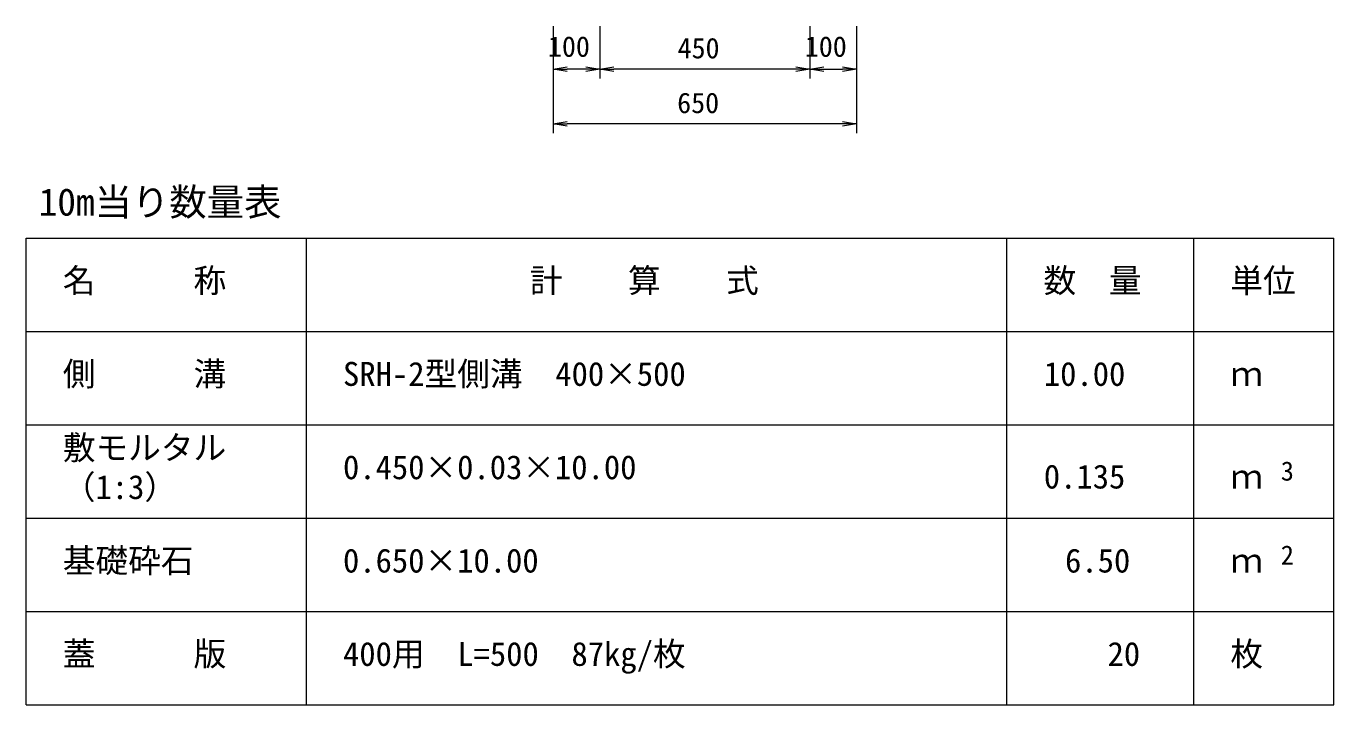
# Model space of a CAD drawing. Units: millimetres, scale not verified. Extents: x 0 to 84100, y 0 to 59400.
# Drawn here: x 31271 to 45271, y 21774 to 29045 of the extents above; entities that cross this region are included whole.
import ezdxf
from ezdxf.enums import TextEntityAlignment as Align

# ---------------------------------------------------------------- set-up
doc = ezdxf.new("R2010")
doc.units = ezdxf.units.MM
doc.header["$LTSCALE"] = 100
doc.layers.add('D-MTR-FRAM（材料表図枠）', color=2, linetype='Continuous', lineweight=18)
doc.layers.add('D-STR-DIM（寸法）', color=7, linetype='Continuous', lineweight=18)
doc.layers.add('D-MTR-TXT(文字列）', color=7, linetype='Continuous')
doc.layers.add('D-MTR（材料表タイトル）', color=7, linetype='Continuous')
doc.styles.add('ＭＳ ゴシック', font='')
doc.styles.get('ＭＳ ゴシック').set_extended_font_data('MS Gothic')

msp = doc.modelspace()

# ---------------------------------------------------------------- linework, layer by layer
at = {"layer": 'D-MTR-FRAM（材料表図枠）'}
for p, q in [((31271.4, 26773.7), (45271.4, 26773.7)), ((31271.4, 21773.7), (31271.4, 26773.7)), ((34271.4, 21773.7), (34271.4, 26773.7)), ((41771.4, 21773.7), (41771.4, 26773.7)), ((43771.4, 23573.7), (43771.4, 26773.7)), ((43771.4, 21773.7), (43771.4, 26773.7)), ((45271.4, 21773.7), (45271.4, 26773.7)), ((31271.4, 25773.7), (45271.4, 25773.7)), ((31271.4, 24773.7), (45271.4, 24773.7)), ((31271.4, 23773.7), (45271.4, 23773.7)), ((31271.4, 22773.7), (45271.4, 22773.7)), ((31271.4, 21773.7), (45271.4, 21773.7))]:
    msp.add_line(p, q, dxfattribs=at)
at = {"layer": 'D-STR-DIM（寸法）'}
for p, q in [((36911.8, 29044.7), (36911.8, 27896.9)), ((36911.8, 29044.7), (36911.8, 28483.5)), ((37411.8, 29044.7), (37411.8, 28483.5)), ((37411.8, 29044.7), (37411.8, 28483.5)), ((39661.8, 29044.7), (39661.8, 28483.5)), ((39661.8, 29044.7), (39661.8, 28483.5)), ((40161.8, 29044.7), (40161.8, 27896.9)), ((40161.8, 29044.7), (40161.8, 28483.5)), ((36911.8, 28583.5), (37061.8, 28608.5)), ((37061.8, 28558.5), (36911.8, 28583.5)), ((36911.8, 28583.5), (37061.8, 28583.5)), ((37261.8, 28583.5), (37061.8, 28583.5)), ((37261.8, 28608.5), (37411.8, 28583.5)), ((37411.8, 28583.5), (37261.8, 28558.5)), ((37411.8, 28583.5), (37261.8, 28583.5)), ((37411.8, 28583.5), (37561.8, 28608.5)), ((37561.8, 28558.5), (37411.8, 28583.5)), ((37411.8, 28583.5), (37561.8, 28583.5)), ((39511.8, 28583.5), (37561.8, 28583.5)), ((39511.8, 28608.5), (39661.8, 28583.5)), ((39661.8, 28583.5), (39511.8, 28558.5)), ((39661.8, 28583.5), (39511.8, 28583.5)), ((39661.8, 28583.5), (39811.8, 28608.5)), ((39811.8, 28558.5), (39661.8, 28583.5)), ((39661.8, 28583.5), (39811.8, 28583.5)), ((39811.8, 28583.5), (40011.8, 28583.5)), ((40011.8, 28608.5), (40161.8, 28583.5)), ((40161.8, 28583.5), (40011.8, 28558.5)), ((40161.8, 28583.5), (40011.8, 28583.5)), ((36911.8, 27996.9), (37061.8, 28021.9)), ((40011.8, 28021.9), (40161.8, 27996.9)), ((37061.8, 27971.9), (36911.8, 27996.9)), ((36911.8, 27996.9), (37061.8, 27996.9)), ((40011.8, 27996.9), (37061.8, 27996.9)), ((40161.8, 27996.9), (40011.8, 27971.9)), ((40161.8, 27996.9), (40011.8, 27996.9))]:
    msp.add_line(p, q, dxfattribs=at)

# ---------------------------------------------------------------- texts
at = {"layer": 'D-MTR-TXT(文字列）', "style": 'ＭＳ ゴシック'}
for s, height, p in [('名\u3000\u3000\u3000称', 256.6, (31663.6, 26114)), ('計\u3000\u3000算\u3000\u3000式', 256.6, (36664.4, 26114)), ('数\u3000量', 256.6, (42163.6, 26114)), ('単位', 256.6, (44163.6, 26114)), ('側\u3000\u3000\u3000溝', 256.6, (31663.6, 25114)), ('SRH-2型側溝\u3000400×500', 256.6, (34663.6, 25114)), ('10.00', 256.6, (42166.3, 25114)), ('ｍ', 256.6, (44163.6, 25114)), ('敷モルタル', 256.6, (31663.6, 24324.1)), ('0.450×0.03×10.00', 256.6, (34663.6, 24114)), ('3', 205.3, (44703.9, 24114.5)), ('（1:3）', 256.6, (31663.6, 23901.8)), ('0.135', 256.6, (42166.3, 24014)), ('ｍ', 256.6, (44163.6, 24014)), ('基礎砕石', 256.6, (31663.6, 23114)), ('0.650×10.00', 256.6, (34663.6, 23114)), ('6.50', 256.6, (42393.8, 23114)), ('ｍ', 256.6, (44163.6, 23114)), ('2', 205.3, (44703.9, 23214.5)), ('蓋\u3000\u3000\u3000版', 256.6, (31663.6, 22114)), ('400用\u3000L=500  87kg/枚', 256.6, (34663.6, 22114)), ('20', 256.6, (42848.6, 22114)), ('枚', 256.6, (44163.6, 22114))]:
    msp.add_text(s, height=height, dxfattribs=at).set_placement(p, align=Align.BOTTOM_LEFT)
at = {"layer": 'D-MTR（材料表タイトル）', "style": 'ＭＳ ゴシック'}
msp.add_text('10m当り数量表', height=293.3, dxfattribs=at).set_placement((31405.6, 26926.2), align=Align.BOTTOM_LEFT)
at = {"layer": 'D-STR-DIM（寸法）', "style": 'ＭＳ ゴシック'}
for s, p in [('100', (36858, 28649.9)), ('450', (38245.9, 28633.5)), ('100', (39608, 28649.9)), ('650', (38241.4, 28046.9))]:
    msp.add_text(s, height=219.9, dxfattribs=at).set_placement(p, align=Align.BOTTOM_LEFT)

doc.saveas('drawing.dxf')
